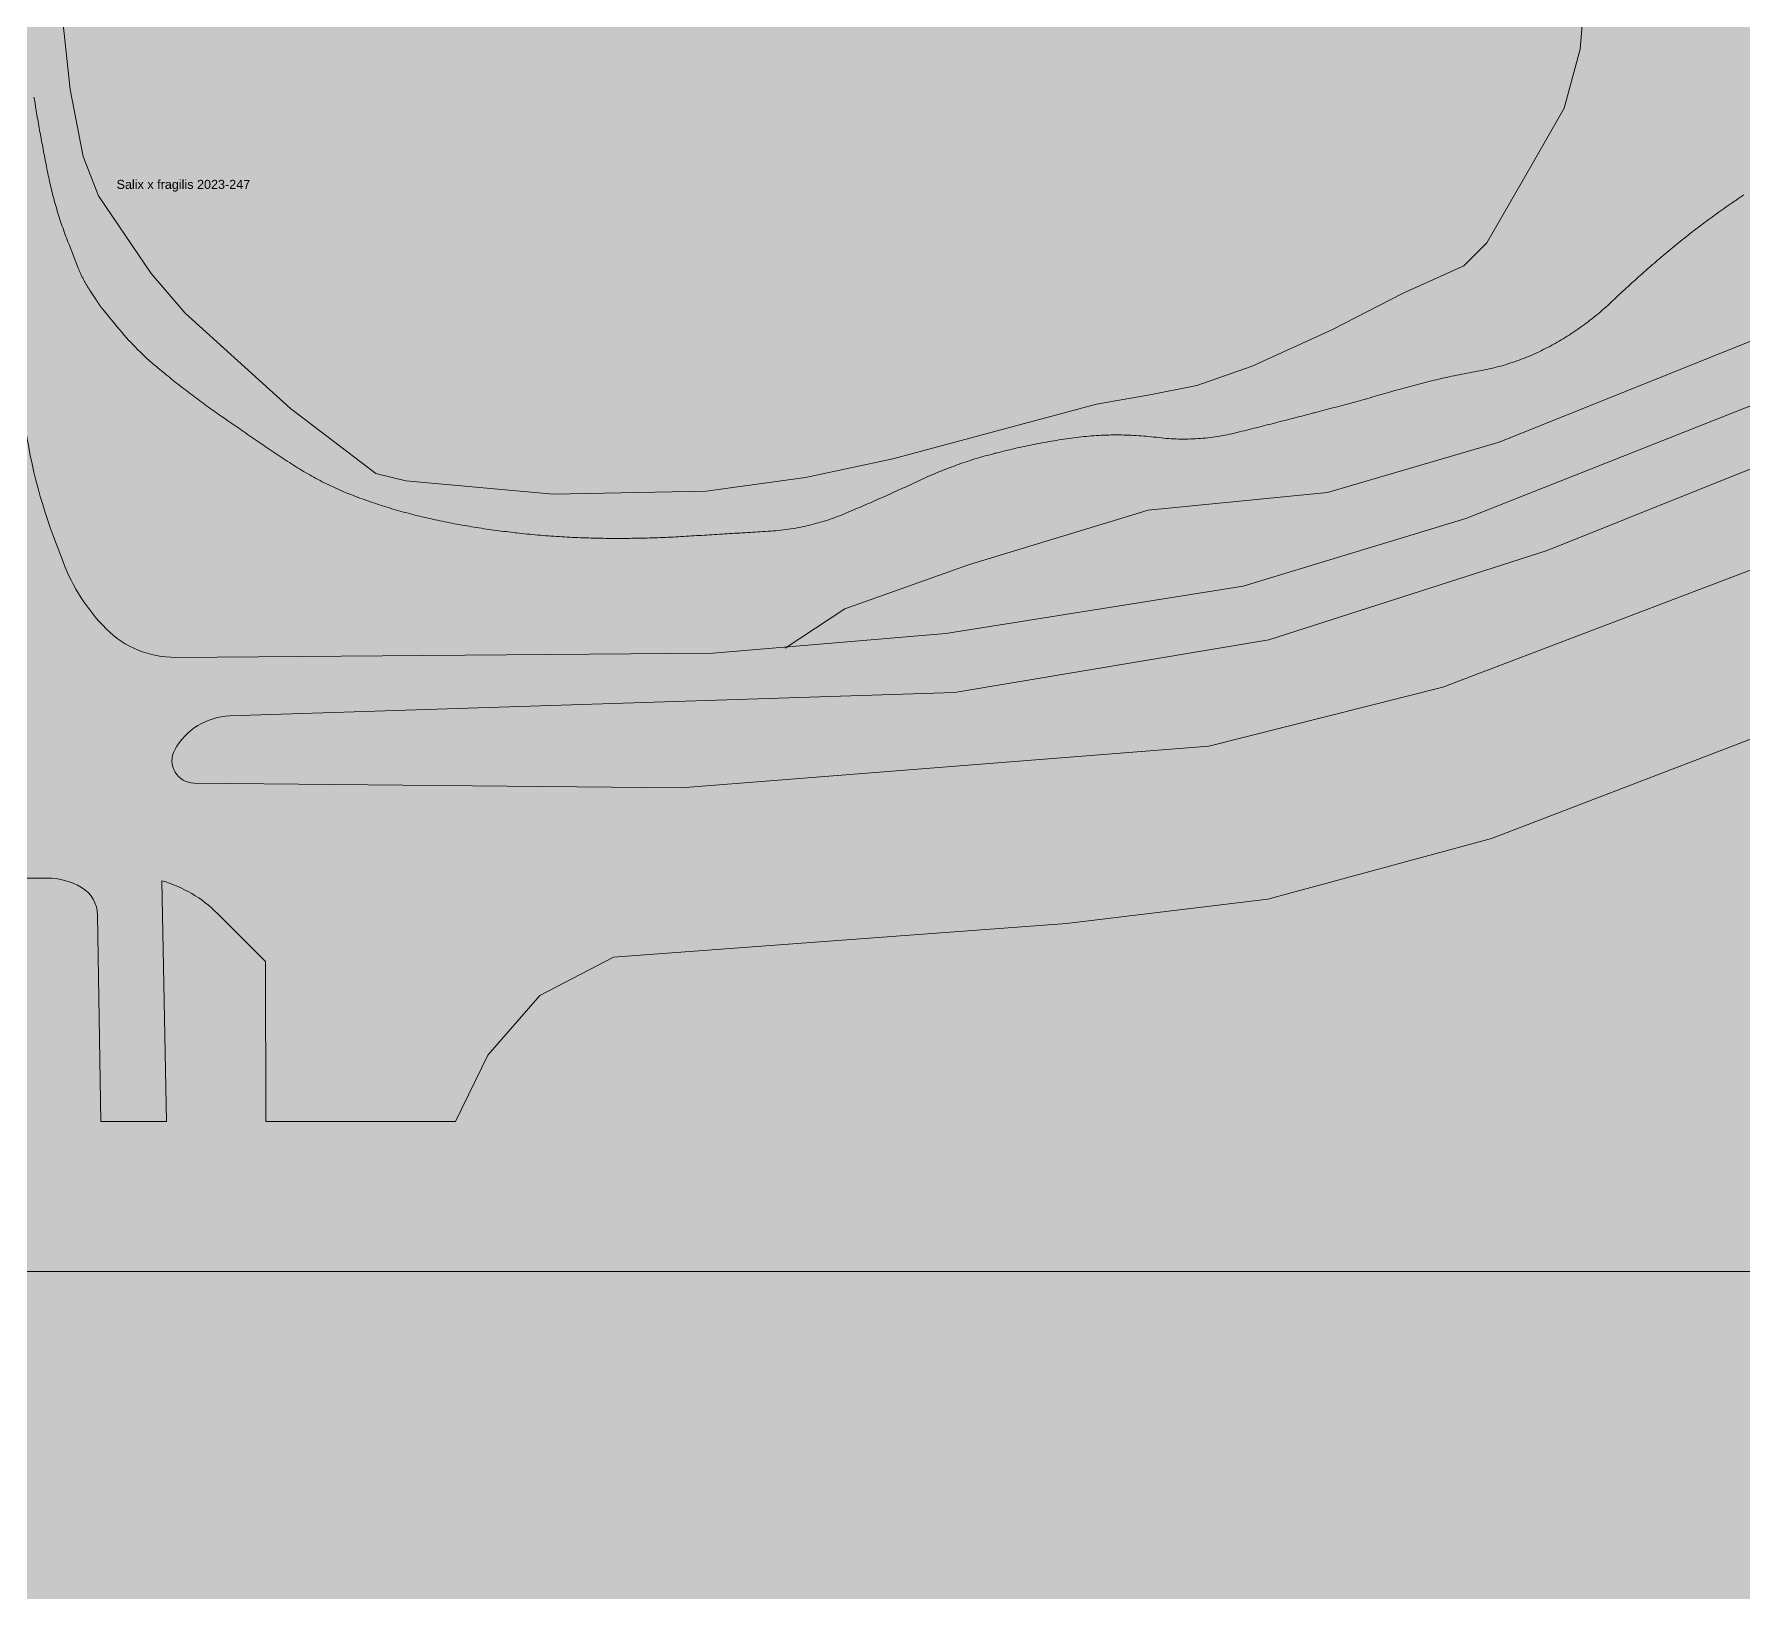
# Model space of a CAD drawing. Header units: metres. Extents: x 68582 to 69192, y 19191 to 19633.
# Drawn here: x 68706.6 to 68792.6, y 19191.4 to 19270.3 of the extents above; entities that cross this region are included whole.
import ezdxf

# ---------------------------------------------------------------- set-up
doc = ezdxf.new("R2010")
doc.units = ezdxf.units.M
doc.layers.get('0').update_dxf_attribs({"lineweight": 15})
for name, color, linetype, lineweight in [('hankintanumerot', 7, 'Continuous', 5), ('Kasvillisuus', 7, 'Continuous', 5), ('None', 7, 'Continuous', 5)]:
    doc.layers.add(name, color=color, linetype=linetype, lineweight=lineweight)
doc.styles.add('Helvetica', font='')
doc.styles.get('Helvetica').set_extended_font_data('Helvetica')

msp = doc.modelspace()

# ---------------------------------------------------------------- hatches: boundary and pattern name
at = {"true_color": 0xd1f0d1, "transparency": 33554687}
msp.add_hatch(color=254, dxfattribs=at).paths.add_polyline_path([(68588.122, 19191.443), (69192.296, 19191.443), (69192.296, 19628.232), (68588.122, 19628.232)], flags=0)
at = {"layer": 'None', "linetype": 'Continuous', "lineweight": 0, "true_color": 0xa6caf0, "transparency": 33554687}
msp.add_hatch(color=151, dxfattribs=at).paths.add_polyline_path([(68717.98, 19316.42), (68719.199, 19314.637), (68720, 19312.3), (68721.189, 19308.3), (68721.889, 19304.4), (68722.324, 19303.031), (68723.728, 19300.6), (68724.2, 19300.098), (68725.45, 19299.01), (68727, 19297.906), (68732.6, 19296.251), (68735.613, 19295.97), (68741.159, 19295.97), (68746.1, 19296.296), (68754.8, 19297.3), (68762.2, 19298.166), (68767.661, 19298.768), (68769.4, 19298.768), (68772.7, 19298.276), (68775.684, 19297.411), (68776.943, 19296.684), (68778.19, 19295.15), (68781.641, 19290.905), (68783.434, 19287.8), (68784.295, 19285.3), (68784.62, 19283.4), (68784.68, 19282.143), (68784.68, 19272.77), (68784.401, 19269.5), (68783.61, 19266.53), (68781.993, 19263.7), (68779.703, 19259.733), (68778.55, 19258.58), (68775.491, 19257.2), (68771.9, 19255.354), (68767.892, 19253.523), (68765.1, 19252.55), (68762.745, 19252.085), (68760.058, 19251.623), (68755.485, 19250.395), (68749.8, 19248.868), (68745.4, 19247.928), (68740.4, 19247.232), (68732.7, 19247.079), (68725.281, 19247.746), (68723.77, 19248.119), (68719.46, 19251.4), (68714.159, 19256.2), (68712.442, 19258.2), (68709.801, 19262.1), (68709.02, 19264.09), (68708.376, 19267.463), (68707.423, 19276.4), (68707.303, 19278.5), (68707.13, 19286), (68706.877, 19296.987), (68706.738, 19303), (68706.567, 19310.4), (68706.591, 19314.4), (68707.296, 19317.014), (68717.74, 19317.56)], flags=0)

# ---------------------------------------------------------------- linework, layer by layer
at = {"layer": 'Kasvillisuus'}
msp.add_lwpolyline([(68640.232, 19207.927), (69167.579, 19207.927), (69167.579, 19603.634), (68640.232, 19603.634)], close=True, dxfattribs=at)
at = {"layer": 'None', "color": 7, "linetype": 'Continuous', "lineweight": 5, "transparency": 33554687}
for p, q in [((68706.55, 19267.074), (68706.568, 19266.964)), ((68706.568, 19266.964), (68706.586, 19266.854)), ((68706.586, 19266.854), (68706.604, 19266.744)), ((68706.604, 19266.744), (68706.625, 19266.62)), ((68706.625, 19266.62), (68706.63, 19266.591)), ((68706.63, 19266.591), (68706.644, 19266.507)), ((68706.644, 19266.507), (68706.662, 19266.398)), ((68706.662, 19266.398), (68706.68, 19266.29)), ((68706.68, 19266.29), (68706.699, 19266.182)), ((68706.699, 19266.182), (68706.718, 19266.074)), ((68706.718, 19266.074), (68706.736, 19265.966)), ((68706.736, 19265.966), (68706.755, 19265.858)), ((68706.755, 19265.858), (68706.774, 19265.75)), ((68706.774, 19265.75), (68706.793, 19265.641)), ((68706.793, 19265.641), (68706.813, 19265.533)), ((68706.813, 19265.533), (68706.832, 19265.425)), ((68706.832, 19265.425), (68706.851, 19265.317)), ((68706.851, 19265.317), (68706.871, 19265.209)), ((68706.871, 19265.209), (68706.891, 19265.101)), ((68706.891, 19265.101), (68706.911, 19264.993)), ((68828.915, 19265.768), (68778.655, 19245.848)), ((68706.911, 19264.993), (68706.93, 19264.885)), ((68706.93, 19264.885), (68706.95, 19264.777)), ((68706.95, 19264.777), (68706.971, 19264.67)), ((68706.971, 19264.67), (68706.991, 19264.562)), ((68706.991, 19264.562), (68707.011, 19264.454)), ((68707.011, 19264.454), (68707.032, 19264.346)), ((68707.032, 19264.346), (68707.052, 19264.239)), ((68707.052, 19264.239), (68707.073, 19264.131)), ((68707.073, 19264.131), (68707.094, 19264.023)), ((68707.094, 19264.023), (68707.115, 19263.916)), ((68707.115, 19263.916), (68707.136, 19263.808)), ((68707.136, 19263.808), (68707.157, 19263.701)), ((68707.157, 19263.701), (68707.178, 19263.593)), ((68707.178, 19263.593), (68707.2, 19263.485)), ((68707.2, 19263.485), (68707.221, 19263.378)), ((68707.221, 19263.378), (68707.243, 19263.27)), ((68707.243, 19263.27), (68707.27, 19263.14)), ((68707.27, 19263.14), (68707.291, 19263.037)), ((68707.291, 19263.037), (68707.314, 19262.93)), ((68707.314, 19262.93), (68707.337, 19262.823)), ((68707.337, 19262.823), (68707.361, 19262.716)), ((68707.361, 19262.716), (68707.385, 19262.609)), ((68707.385, 19262.609), (68707.41, 19262.503)), ((68707.41, 19262.503), (68707.436, 19262.397)), ((68707.436, 19262.397), (68707.462, 19262.29)), ((68707.462, 19262.29), (68707.489, 19262.184)), ((68707.489, 19262.184), (68707.516, 19262.078)), ((68707.516, 19262.078), (68707.544, 19261.972)), ((68707.544, 19261.972), (68707.572, 19261.867)), ((68707.572, 19261.867), (68707.601, 19261.761)), ((68707.601, 19261.761), (68707.631, 19261.656)), ((68707.631, 19261.656), (68707.661, 19261.55)), ((68791.76, 19261.549), (68791.862, 19261.621)), ((68791.862, 19261.621), (68791.965, 19261.692)), ((68791.965, 19261.692), (68792.068, 19261.763)), ((68792.068, 19261.763), (68792.175, 19261.835)), ((68792.175, 19261.835), (68792.239, 19261.878)), ((68792.239, 19261.878), (68792.345, 19261.949)), ((68792.345, 19261.949), (68792.443, 19262.017)), ((68792.443, 19262.017), (68792.543, 19262.085)), ((68792.543, 19262.085), (68792.642, 19262.153)), ((68707.661, 19261.55), (68707.692, 19261.446)), ((68707.692, 19261.446), (68707.723, 19261.341)), ((68707.723, 19261.341), (68707.755, 19261.236)), ((68707.755, 19261.236), (68707.787, 19261.131)), ((68707.787, 19261.131), (68707.82, 19261.027)), ((68707.82, 19261.027), (68707.854, 19260.923)), ((68707.854, 19260.923), (68707.888, 19260.819)), ((68707.888, 19260.819), (68707.923, 19260.715)), ((68790.645, 19260.744), (68790.746, 19260.819)), ((68790.746, 19260.819), (68790.846, 19260.893)), ((68790.846, 19260.893), (68790.947, 19260.967)), ((68790.947, 19260.967), (68791.048, 19261.041)), ((68791.048, 19261.041), (68791.149, 19261.115)), ((68791.149, 19261.115), (68791.25, 19261.188)), ((68791.25, 19261.188), (68791.352, 19261.261)), ((68791.352, 19261.261), (68791.453, 19261.333)), ((68791.453, 19261.333), (68791.555, 19261.406)), ((68791.555, 19261.406), (68791.657, 19261.478)), ((68791.657, 19261.478), (68791.76, 19261.549)), ((68707.923, 19260.715), (68707.958, 19260.611)), ((68707.958, 19260.611), (68707.994, 19260.508)), ((68707.994, 19260.508), (68708.03, 19260.405)), ((68708.03, 19260.405), (68708.067, 19260.302)), ((68708.067, 19260.302), (68708.104, 19260.199)), ((68708.104, 19260.199), (68708.142, 19260.096)), ((68708.142, 19260.096), (68708.181, 19259.994)), ((68708.181, 19259.994), (68708.22, 19259.892)), ((68708.22, 19259.892), (68708.261, 19259.786)), ((68789.462, 19259.823), (68789.559, 19259.902)), ((68789.559, 19259.902), (68789.657, 19259.98)), ((68789.657, 19259.98), (68789.755, 19260.058)), ((68789.755, 19260.058), (68789.852, 19260.135)), ((68789.852, 19260.135), (68789.951, 19260.212)), ((68789.951, 19260.212), (68790.049, 19260.289)), ((68790.049, 19260.289), (68790.148, 19260.366)), ((68790.148, 19260.366), (68790.247, 19260.442)), ((68790.247, 19260.442), (68790.347, 19260.518)), ((68790.347, 19260.518), (68790.446, 19260.594)), ((68790.446, 19260.594), (68790.546, 19260.669)), ((68790.546, 19260.669), (68790.645, 19260.744)), ((68708.261, 19259.786), (68708.315, 19259.65)), ((68708.315, 19259.65), (68708.762, 19258.511)), ((68788.413, 19258.953), (68788.503, 19259.029)), ((68788.503, 19259.029), (68788.593, 19259.105)), ((68788.593, 19259.105), (68788.683, 19259.181)), ((68788.683, 19259.181), (68788.773, 19259.256)), ((68788.773, 19259.256), (68788.869, 19259.336)), ((68788.869, 19259.336), (68788.97, 19259.42)), ((68788.97, 19259.42), (68788.982, 19259.43)), ((68788.982, 19259.43), (68789.074, 19259.507)), ((68789.074, 19259.507), (68789.171, 19259.586)), ((68789.171, 19259.586), (68789.267, 19259.666)), ((68789.267, 19259.666), (68789.364, 19259.745)), ((68789.364, 19259.745), (68789.462, 19259.823)), ((68708.762, 19258.511), (68708.777, 19258.473)), ((68708.777, 19258.473), (68708.793, 19258.434)), ((68708.793, 19258.434), (68708.809, 19258.395)), ((68708.809, 19258.395), (68708.825, 19258.356)), ((68708.825, 19258.356), (68708.842, 19258.317)), ((68708.842, 19258.317), (68708.859, 19258.278)), ((68708.859, 19258.278), (68708.876, 19258.24)), ((68708.876, 19258.24), (68708.893, 19258.201)), ((68708.893, 19258.201), (68708.911, 19258.163)), ((68787.436, 19258.103), (68787.524, 19258.181)), ((68787.524, 19258.181), (68787.612, 19258.259)), ((68787.612, 19258.259), (68787.701, 19258.337)), ((68787.701, 19258.337), (68787.789, 19258.414)), ((68787.789, 19258.414), (68787.878, 19258.492)), ((68787.878, 19258.492), (68787.966, 19258.569)), ((68787.966, 19258.569), (68788.055, 19258.646)), ((68788.055, 19258.646), (68788.145, 19258.723)), ((68788.145, 19258.723), (68788.234, 19258.8)), ((68788.234, 19258.8), (68788.323, 19258.877)), ((68788.323, 19258.877), (68788.413, 19258.953)), ((68708.911, 19258.163), (68708.929, 19258.125)), ((68708.929, 19258.125), (68708.947, 19258.086)), ((68708.947, 19258.086), (68708.965, 19258.048)), ((68708.965, 19258.048), (68708.984, 19258.01)), ((68708.984, 19258.01), (68709.003, 19257.973)), ((68709.003, 19257.973), (68709.022, 19257.935)), ((68709.022, 19257.935), (68709.041, 19257.898)), ((68709.041, 19257.898), (68709.061, 19257.86)), ((68709.061, 19257.86), (68709.081, 19257.823)), ((68709.081, 19257.823), (68709.101, 19257.786)), ((68709.101, 19257.786), (68709.121, 19257.749)), ((68709.121, 19257.749), (68709.142, 19257.712)), ((68709.142, 19257.712), (68709.163, 19257.675)), ((68709.163, 19257.675), (68709.184, 19257.639)), ((68709.184, 19257.639), (68709.205, 19257.602)), ((68709.205, 19257.602), (68709.227, 19257.566)), ((68709.227, 19257.566), (68709.248, 19257.53)), ((68709.248, 19257.53), (68709.27, 19257.494)), ((68709.27, 19257.494), (68709.293, 19257.458)), ((68709.293, 19257.458), (68709.315, 19257.422)), ((68709.315, 19257.422), (68709.338, 19257.386)), ((68709.338, 19257.386), (68709.361, 19257.351)), ((68709.361, 19257.351), (68709.385, 19257.315)), ((68709.385, 19257.315), (68709.684, 19256.864)), ((68786.478, 19257.229), (68786.564, 19257.31)), ((68786.564, 19257.31), (68786.651, 19257.39)), ((68786.651, 19257.39), (68786.737, 19257.47)), ((68786.737, 19257.47), (68786.824, 19257.549)), ((68786.824, 19257.549), (68786.911, 19257.629)), ((68786.911, 19257.629), (68786.998, 19257.708)), ((68786.998, 19257.708), (68787.085, 19257.787)), ((68787.085, 19257.787), (68787.172, 19257.866)), ((68787.172, 19257.866), (68787.261, 19257.946)), ((68787.261, 19257.946), (68787.348, 19258.024)), ((68787.348, 19258.024), (68787.436, 19258.103)), ((68709.684, 19256.864), (68709.692, 19256.853)), ((68709.692, 19256.853), (68709.697, 19256.846)), ((68709.697, 19256.846), (68709.702, 19256.839)), ((68709.702, 19256.839), (68709.706, 19256.831)), ((68709.706, 19256.831), (68709.711, 19256.824)), ((68709.711, 19256.824), (68709.716, 19256.817)), ((68709.716, 19256.817), (68709.72, 19256.81)), ((68709.72, 19256.81), (68709.725, 19256.803)), ((68709.725, 19256.803), (68709.73, 19256.796)), ((68709.73, 19256.796), (68709.735, 19256.788)), ((68709.735, 19256.788), (68709.739, 19256.781)), ((68709.739, 19256.781), (68709.744, 19256.774)), ((68709.744, 19256.774), (68709.749, 19256.767)), ((68709.749, 19256.767), (68709.754, 19256.76)), ((68709.754, 19256.76), (68709.758, 19256.753)), ((68709.758, 19256.753), (68709.763, 19256.745)), ((68709.763, 19256.745), (68709.768, 19256.738)), ((68709.768, 19256.738), (68709.773, 19256.731)), ((68709.773, 19256.731), (68709.777, 19256.724)), ((68709.777, 19256.724), (68709.782, 19256.717)), ((68709.782, 19256.717), (68709.787, 19256.71)), ((68709.787, 19256.71), (68709.791, 19256.702)), ((68709.791, 19256.702), (68709.796, 19256.695)), ((68709.796, 19256.695), (68709.801, 19256.688)), ((68709.801, 19256.688), (68709.805, 19256.681)), ((68709.805, 19256.681), (68709.81, 19256.674)), ((68709.81, 19256.674), (68709.815, 19256.667)), ((68709.815, 19256.667), (68709.82, 19256.659)), ((68709.82, 19256.659), (68709.824, 19256.652)), ((68709.824, 19256.652), (68709.829, 19256.645)), ((68709.829, 19256.645), (68709.833, 19256.638)), ((68709.833, 19256.638), (68709.835, 19256.635)), ((68709.835, 19256.635), (68709.839, 19256.628)), ((68709.839, 19256.628), (68709.844, 19256.621)), ((68709.844, 19256.621), (68709.849, 19256.614)), ((68709.849, 19256.614), (68709.854, 19256.607)), ((68709.854, 19256.607), (68709.858, 19256.6)), ((68709.858, 19256.6), (68709.863, 19256.592)), ((68709.863, 19256.592), (68709.868, 19256.585)), ((68709.868, 19256.585), (68709.873, 19256.578)), ((68709.873, 19256.578), (68709.878, 19256.571)), ((68709.878, 19256.571), (68709.883, 19256.564)), ((68709.883, 19256.564), (68709.888, 19256.557)), ((68709.888, 19256.557), (68709.893, 19256.55)), ((68709.893, 19256.55), (68709.898, 19256.543)), ((68709.898, 19256.543), (68709.903, 19256.536)), ((68709.903, 19256.536), (68709.908, 19256.529)), ((68709.908, 19256.529), (68709.913, 19256.523)), ((68709.913, 19256.523), (68709.918, 19256.516)), ((68709.918, 19256.516), (68709.923, 19256.509)), ((68709.923, 19256.509), (68709.928, 19256.502)), ((68709.928, 19256.502), (68709.933, 19256.495)), ((68709.933, 19256.495), (68709.938, 19256.488)), ((68709.938, 19256.488), (68709.944, 19256.481)), ((68709.944, 19256.481), (68709.949, 19256.475)), ((68709.949, 19256.475), (68709.954, 19256.468)), ((68709.954, 19256.468), (68709.959, 19256.461)), ((68709.959, 19256.461), (68709.965, 19256.454)), ((68709.965, 19256.454), (68709.97, 19256.448)), ((68709.97, 19256.448), (68709.975, 19256.441)), ((68782.75, 19244.248), (68813.785, 19256.685)), ((68785.624, 19256.435), (68785.712, 19256.513)), ((68785.712, 19256.513), (68785.799, 19256.591)), ((68785.799, 19256.591), (68785.885, 19256.671)), ((68785.885, 19256.671), (68785.971, 19256.75)), ((68785.971, 19256.75), (68786.055, 19256.83)), ((68786.055, 19256.83), (68786.135, 19256.907)), ((68786.135, 19256.907), (68786.221, 19256.988)), ((68786.221, 19256.988), (68786.306, 19257.068)), ((68786.306, 19257.068), (68786.392, 19257.149)), ((68786.392, 19257.149), (68786.478, 19257.229)), ((68709.975, 19256.441), (68709.981, 19256.434)), ((68709.981, 19256.434), (68709.986, 19256.428)), ((68709.986, 19256.428), (68709.992, 19256.421)), ((68709.992, 19256.421), (68709.997, 19256.414)), ((68709.997, 19256.414), (68710.83, 19255.405)), ((68784.525, 19255.559), (68784.62, 19255.628)), ((68784.62, 19255.628), (68784.714, 19255.698)), ((68784.714, 19255.698), (68784.808, 19255.768)), ((68784.808, 19255.768), (68784.9, 19255.839)), ((68784.9, 19255.839), (68784.993, 19255.911)), ((68784.993, 19255.911), (68785.085, 19255.984)), ((68785.085, 19255.984), (68785.176, 19256.057)), ((68785.176, 19256.057), (68785.267, 19256.132)), ((68785.267, 19256.132), (68785.357, 19256.206)), ((68785.357, 19256.206), (68785.447, 19256.282)), ((68785.447, 19256.282), (68785.536, 19256.358)), ((68785.536, 19256.358), (68785.624, 19256.435)), ((68710.83, 19255.405), (68710.886, 19255.337)), ((68710.886, 19255.337), (68710.944, 19255.268)), ((68710.944, 19255.268), (68711.002, 19255.2)), ((68711.002, 19255.2), (68711.061, 19255.131)), ((68711.061, 19255.131), (68711.12, 19255.064)), ((68711.12, 19255.064), (68711.18, 19254.996)), ((68711.18, 19254.996), (68711.24, 19254.929)), ((68711.24, 19254.929), (68711.3, 19254.862)), ((68711.3, 19254.862), (68711.361, 19254.796)), ((68711.361, 19254.796), (68711.422, 19254.73)), ((68711.422, 19254.73), (68711.484, 19254.664)), ((68783.143, 19254.676), (68783.245, 19254.733)), ((68783.245, 19254.733), (68783.347, 19254.792)), ((68783.347, 19254.792), (68783.448, 19254.852)), ((68783.448, 19254.852), (68783.548, 19254.912)), ((68783.548, 19254.912), (68783.648, 19254.973)), ((68783.648, 19254.973), (68783.748, 19255.035)), ((68783.748, 19255.035), (68783.847, 19255.098)), ((68783.847, 19255.098), (68783.945, 19255.161)), ((68783.945, 19255.161), (68784.043, 19255.226)), ((68784.043, 19255.226), (68784.14, 19255.291)), ((68784.14, 19255.291), (68784.237, 19255.357)), ((68784.237, 19255.357), (68784.334, 19255.423)), ((68784.334, 19255.423), (68784.43, 19255.491)), ((68784.43, 19255.491), (68784.525, 19255.559)), ((68711.484, 19254.664), (68711.546, 19254.599)), ((68711.546, 19254.599), (68711.608, 19254.534)), ((68711.608, 19254.534), (68711.671, 19254.469)), ((68711.671, 19254.469), (68711.735, 19254.405)), ((68711.735, 19254.405), (68711.798, 19254.341)), ((68711.798, 19254.341), (68711.862, 19254.278)), ((68711.862, 19254.278), (68711.927, 19254.215)), ((68711.927, 19254.215), (68711.991, 19254.152)), ((68711.991, 19254.152), (68712.057, 19254.09)), ((68712.057, 19254.09), (68712.122, 19254.028)), ((68712.122, 19254.028), (68712.188, 19253.967)), ((68712.188, 19253.967), (68712.254, 19253.906)), ((68712.254, 19253.906), (68712.321, 19253.845)), ((68781.331, 19253.832), (68781.444, 19253.874)), ((68781.444, 19253.874), (68781.557, 19253.918)), ((68781.557, 19253.918), (68781.67, 19253.962)), ((68781.67, 19253.962), (68781.782, 19254.008)), ((68781.782, 19254.008), (68781.893, 19254.055)), ((68781.893, 19254.055), (68782.004, 19254.103)), ((68782.004, 19254.103), (68782.115, 19254.152)), ((68782.115, 19254.152), (68782.225, 19254.202)), ((68782.225, 19254.202), (68782.335, 19254.254)), ((68782.335, 19254.254), (68782.444, 19254.306)), ((68782.444, 19254.306), (68782.552, 19254.36)), ((68782.552, 19254.36), (68782.66, 19254.414)), ((68782.66, 19254.414), (68782.768, 19254.47)), ((68782.768, 19254.47), (68782.875, 19254.527)), ((68782.875, 19254.527), (68782.98, 19254.585)), ((68782.98, 19254.585), (68783.04, 19254.618)), ((68783.04, 19254.618), (68783.143, 19254.676)), ((68712.321, 19253.845), (68712.388, 19253.785)), ((68712.388, 19253.785), (68712.455, 19253.725)), ((68712.455, 19253.725), (68712.523, 19253.666)), ((68712.523, 19253.666), (68712.591, 19253.607)), ((68712.591, 19253.607), (68712.66, 19253.548)), ((68712.66, 19253.548), (68712.728, 19253.49)), ((68712.728, 19253.49), (68712.798, 19253.432)), ((68712.798, 19253.432), (68712.868, 19253.374)), ((68712.868, 19253.374), (68713.13, 19253.16)), ((68713.13, 19253.16), (68713.212, 19253.092)), ((68713.212, 19253.092), (68713.299, 19253.022)), ((68713.299, 19253.022), (68713.385, 19252.952)), ((68777.807, 19252.99), (68777.934, 19253.018)), ((68777.934, 19253.018), (68778.062, 19253.045)), ((68778.062, 19253.045), (68778.189, 19253.072)), ((68778.189, 19253.072), (68778.317, 19253.098)), ((68778.317, 19253.098), (68778.445, 19253.124)), ((68778.445, 19253.124), (68778.573, 19253.149)), ((68778.573, 19253.149), (68778.701, 19253.174)), ((68778.701, 19253.174), (68778.829, 19253.199)), ((68778.829, 19253.199), (68778.957, 19253.223)), ((68778.957, 19253.223), (68779.085, 19253.246)), ((68779.085, 19253.246), (68779.215, 19253.27)), ((68779.215, 19253.27), (68779.347, 19253.294)), ((68779.347, 19253.294), (68779.467, 19253.316)), ((68779.467, 19253.316), (68779.585, 19253.339)), ((68779.585, 19253.339), (68779.704, 19253.364)), ((68779.704, 19253.364), (68779.822, 19253.389)), ((68779.822, 19253.389), (68779.94, 19253.416)), ((68779.94, 19253.416), (68780.058, 19253.444)), ((68780.058, 19253.444), (68780.175, 19253.474)), ((68780.175, 19253.474), (68780.292, 19253.504)), ((68780.292, 19253.504), (68780.409, 19253.536)), ((68780.409, 19253.536), (68780.526, 19253.569)), ((68780.526, 19253.569), (68780.642, 19253.603)), ((68780.642, 19253.603), (68780.758, 19253.638)), ((68780.758, 19253.638), (68780.873, 19253.674)), ((68780.873, 19253.674), (68780.988, 19253.712)), ((68780.988, 19253.712), (68781.103, 19253.751)), ((68781.103, 19253.751), (68781.217, 19253.791)), ((68781.217, 19253.791), (68781.331, 19253.832)), ((68713.385, 19252.952), (68713.472, 19252.882)), ((68713.472, 19252.882), (68713.559, 19252.812)), ((68713.559, 19252.812), (68713.646, 19252.743)), ((68713.646, 19252.743), (68713.734, 19252.674)), ((68713.734, 19252.674), (68713.821, 19252.605)), ((68713.821, 19252.605), (68713.909, 19252.536)), ((68713.909, 19252.536), (68713.997, 19252.467)), ((68713.997, 19252.467), (68714.085, 19252.399)), ((68714.085, 19252.399), (68714.173, 19252.331)), ((68714.173, 19252.331), (68714.261, 19252.263)), ((68714.261, 19252.263), (68714.35, 19252.195)), ((68714.35, 19252.195), (68714.439, 19252.128)), ((68774.448, 19252.115), (68774.57, 19252.15)), ((68774.57, 19252.15), (68774.692, 19252.185)), ((68774.692, 19252.185), (68774.814, 19252.22)), ((68774.814, 19252.22), (68774.93, 19252.254)), ((68774.93, 19252.254), (68775.07, 19252.295)), ((68775.07, 19252.295), (68775.154, 19252.319)), ((68775.154, 19252.319), (68775.278, 19252.355)), ((68775.278, 19252.355), (68775.403, 19252.391)), ((68775.403, 19252.391), (68775.529, 19252.426)), ((68775.529, 19252.426), (68775.655, 19252.461)), ((68775.655, 19252.461), (68775.78, 19252.495)), ((68775.78, 19252.495), (68775.906, 19252.529)), ((68775.906, 19252.529), (68776.032, 19252.563)), ((68776.032, 19252.563), (68776.158, 19252.596)), ((68776.158, 19252.596), (68776.284, 19252.629)), ((68776.284, 19252.629), (68776.411, 19252.661)), ((68776.411, 19252.661), (68776.537, 19252.693)), ((68776.537, 19252.693), (68776.664, 19252.725)), ((68776.664, 19252.725), (68776.79, 19252.756)), ((68776.79, 19252.756), (68776.917, 19252.787)), ((68776.917, 19252.787), (68777.044, 19252.817)), ((68777.044, 19252.817), (68777.171, 19252.847)), ((68777.171, 19252.847), (68777.298, 19252.877)), ((68777.298, 19252.877), (68777.425, 19252.906)), ((68777.425, 19252.906), (68777.552, 19252.934)), ((68777.552, 19252.934), (68777.679, 19252.963)), ((68777.679, 19252.963), (68777.807, 19252.99)), ((68714.439, 19252.128), (68714.528, 19252.06)), ((68714.528, 19252.06), (68714.616, 19251.994)), ((68714.616, 19251.994), (68714.706, 19251.927)), ((68714.706, 19251.927), (68714.795, 19251.86)), ((68714.795, 19251.86), (68714.885, 19251.794)), ((68714.885, 19251.794), (68714.975, 19251.727)), ((68714.975, 19251.727), (68715.064, 19251.662)), ((68715.064, 19251.662), (68715.154, 19251.596)), ((68715.154, 19251.596), (68715.244, 19251.531)), ((68715.244, 19251.531), (68715.335, 19251.465)), ((68715.335, 19251.465), (68715.425, 19251.4)), ((68715.425, 19251.4), (68715.516, 19251.336)), ((68715.516, 19251.336), (68715.607, 19251.271)), ((68771.387, 19251.276), (68771.51, 19251.309)), ((68771.51, 19251.309), (68771.633, 19251.341)), ((68771.633, 19251.341), (68771.755, 19251.373)), ((68771.755, 19251.373), (68771.878, 19251.406)), ((68771.878, 19251.406), (68772.001, 19251.439)), ((68772.001, 19251.439), (68772.123, 19251.471)), ((68772.123, 19251.471), (68772.246, 19251.504)), ((68772.246, 19251.504), (68772.368, 19251.537)), ((68772.368, 19251.537), (68772.491, 19251.57)), ((68772.491, 19251.57), (68772.613, 19251.604)), ((68772.613, 19251.604), (68772.735, 19251.637)), ((68772.735, 19251.637), (68772.86, 19251.671)), ((68772.86, 19251.671), (68772.98, 19251.704)), ((68772.98, 19251.704), (68773.105, 19251.738)), ((68773.105, 19251.738), (68773.227, 19251.772)), ((68773.227, 19251.772), (68773.349, 19251.806)), ((68773.349, 19251.806), (68773.471, 19251.84)), ((68773.471, 19251.84), (68773.594, 19251.874)), ((68773.594, 19251.874), (68773.716, 19251.908)), ((68773.716, 19251.908), (68773.838, 19251.942)), ((68773.838, 19251.942), (68773.96, 19251.976)), ((68773.96, 19251.976), (68774.082, 19252.011)), ((68774.082, 19252.011), (68774.204, 19252.046)), ((68774.204, 19252.046), (68774.326, 19252.08)), ((68774.326, 19252.08), (68774.448, 19252.115)), ((68715.607, 19251.271), (68715.698, 19251.207)), ((68715.698, 19251.207), (68715.789, 19251.142)), ((68715.789, 19251.142), (68715.88, 19251.078)), ((68715.88, 19251.078), (68715.975, 19251.013)), ((68715.975, 19251.013), (68716.16, 19250.885)), ((68716.16, 19250.885), (68716.227, 19250.838)), ((68716.227, 19250.838), (68716.311, 19250.777)), ((68716.311, 19250.777), (68716.411, 19250.708)), ((68716.411, 19250.708), (68716.509, 19250.641)), ((68716.509, 19250.641), (68716.609, 19250.572)), ((68716.609, 19250.572), (68716.707, 19250.504)), ((68716.707, 19250.504), (68716.807, 19250.435)), ((68716.807, 19250.435), (68716.907, 19250.366)), ((68767.979, 19250.4), (68768.099, 19250.43)), ((68768.099, 19250.43), (68768.219, 19250.461)), ((68768.219, 19250.461), (68768.339, 19250.491)), ((68768.339, 19250.491), (68768.46, 19250.522)), ((68768.46, 19250.522), (68768.58, 19250.552)), ((68768.58, 19250.552), (68768.707, 19250.585)), ((68768.707, 19250.585), (68768.827, 19250.615)), ((68768.827, 19250.615), (68768.947, 19250.646)), ((68768.947, 19250.646), (68769.067, 19250.676)), ((68769.067, 19250.676), (68769.187, 19250.707)), ((68769.187, 19250.707), (68769.307, 19250.738)), ((68769.307, 19250.738), (68769.427, 19250.768)), ((68769.427, 19250.768), (68769.547, 19250.799)), ((68769.547, 19250.799), (68769.667, 19250.83)), ((68769.667, 19250.83), (68769.787, 19250.861)), ((68769.787, 19250.861), (68769.907, 19250.891)), ((68769.907, 19250.891), (68770.034, 19250.924)), ((68770.034, 19250.924), (68770.154, 19250.955)), ((68770.154, 19250.955), (68770.274, 19250.986)), ((68770.274, 19250.986), (68770.394, 19251.017)), ((68770.394, 19251.017), (68770.514, 19251.048)), ((68770.514, 19251.048), (68770.634, 19251.079)), ((68770.634, 19251.079), (68770.754, 19251.11)), ((68770.754, 19251.11), (68770.874, 19251.141)), ((68770.874, 19251.141), (68770.981, 19251.171)), ((68770.981, 19251.171), (68771.015, 19251.18)), ((68771.015, 19251.18), (68771.142, 19251.212)), ((68771.142, 19251.212), (68771.265, 19251.244)), ((68771.265, 19251.244), (68771.387, 19251.276)), ((68716.907, 19250.366), (68717.005, 19250.299)), ((68717.005, 19250.299), (68717.105, 19250.23)), ((68717.105, 19250.23), (68717.203, 19250.163)), ((68717.203, 19250.163), (68717.303, 19250.095)), ((68717.303, 19250.095), (68717.403, 19250.026)), ((68717.403, 19250.026), (68717.501, 19249.959)), ((68717.501, 19249.959), (68717.602, 19249.891)), ((68717.602, 19249.891), (68717.7, 19249.824)), ((68717.7, 19249.824), (68717.8, 19249.756)), ((68717.8, 19249.756), (68717.901, 19249.688)), ((68717.901, 19249.688), (68717.999, 19249.621)), ((68717.999, 19249.621), (68718.1, 19249.553)), ((68756.673, 19249.54), (68756.797, 19249.565)), ((68756.797, 19249.565), (68756.921, 19249.59)), ((68756.921, 19249.59), (68757.045, 19249.614)), ((68757.045, 19249.614), (68757.169, 19249.638)), ((68757.169, 19249.638), (68757.293, 19249.661)), ((68757.293, 19249.661), (68757.417, 19249.683)), ((68757.417, 19249.683), (68757.542, 19249.706)), ((68757.542, 19249.706), (68757.666, 19249.728)), ((68757.666, 19249.728), (68757.79, 19249.749)), ((68757.79, 19249.749), (68757.915, 19249.77)), ((68757.915, 19249.77), (68758.04, 19249.79)), ((68758.04, 19249.79), (68758.164, 19249.81)), ((68758.164, 19249.81), (68758.289, 19249.83)), ((68758.289, 19249.83), (68758.414, 19249.849)), ((68758.414, 19249.849), (68758.539, 19249.867)), ((68758.539, 19249.867), (68758.664, 19249.885)), ((68758.664, 19249.885), (68758.789, 19249.903)), ((68758.789, 19249.903), (68758.915, 19249.92)), ((68758.915, 19249.92), (68759.039, 19249.936)), ((68759.039, 19249.936), (68759.164, 19249.952)), ((68759.164, 19249.952), (68759.289, 19249.966)), ((68759.289, 19249.966), (68759.414, 19249.979)), ((68759.414, 19249.979), (68759.54, 19249.992)), ((68759.54, 19249.992), (68759.665, 19250.003)), ((68759.665, 19250.003), (68759.79, 19250.014)), ((68759.79, 19250.014), (68759.916, 19250.023)), ((68759.916, 19250.023), (68760.041, 19250.032)), ((68760.041, 19250.032), (68760.167, 19250.039)), ((68760.167, 19250.039), (68760.292, 19250.046)), ((68760.292, 19250.046), (68760.418, 19250.051)), ((68760.418, 19250.051), (68760.544, 19250.056)), ((68760.544, 19250.056), (68760.67, 19250.06)), ((68760.67, 19250.06), (68760.795, 19250.062)), ((68760.795, 19250.062), (68760.921, 19250.064)), ((68760.921, 19250.064), (68761.047, 19250.065)), ((68761.047, 19250.065), (68761.173, 19250.065)), ((68761.173, 19250.065), (68761.299, 19250.063)), ((68761.299, 19250.063), (68761.424, 19250.061)), ((68761.424, 19250.061), (68761.55, 19250.058)), ((68761.55, 19250.058), (68761.676, 19250.054)), ((68761.676, 19250.054), (68761.802, 19250.049)), ((68761.802, 19250.049), (68761.927, 19250.043)), ((68761.927, 19250.043), (68762.053, 19250.036)), ((68762.053, 19250.036), (68762.178, 19250.028)), ((68762.178, 19250.028), (68762.304, 19250.018)), ((68762.304, 19250.018), (68762.429, 19250.008)), ((68762.429, 19250.008), (68762.555, 19249.997)), ((68762.555, 19249.997), (68762.68, 19249.986)), ((68762.68, 19249.986), (68762.805, 19249.973)), ((68762.805, 19249.973), (68762.93, 19249.959)), ((68762.93, 19249.959), (68763.05, 19249.945)), ((68763.05, 19249.945), (68763.198, 19249.928)), ((68763.198, 19249.928), (68763.321, 19249.914)), ((68763.321, 19249.914), (68763.443, 19249.902)), ((68763.443, 19249.902), (68763.566, 19249.892)), ((68763.566, 19249.892), (68763.689, 19249.883)), ((68763.689, 19249.883), (68763.812, 19249.875)), ((68763.812, 19249.875), (68763.936, 19249.868)), ((68763.936, 19249.868), (68764.059, 19249.863)), ((68764.059, 19249.863), (68764.182, 19249.859)), ((68764.182, 19249.859), (68764.305, 19249.857)), ((68764.305, 19249.857), (68764.429, 19249.856)), ((68764.429, 19249.856), (68764.552, 19249.857)), ((68764.552, 19249.857), (68764.675, 19249.858)), ((68764.675, 19249.858), (68764.799, 19249.862)), ((68764.799, 19249.862), (68764.922, 19249.866)), ((68764.922, 19249.866), (68765.045, 19249.872)), ((68765.045, 19249.872), (68765.168, 19249.88)), ((68765.168, 19249.88), (68765.291, 19249.888)), ((68765.291, 19249.888), (68765.414, 19249.899)), ((68765.414, 19249.899), (68765.537, 19249.91)), ((68765.537, 19249.91), (68765.66, 19249.923)), ((68765.66, 19249.923), (68765.782, 19249.937)), ((68765.782, 19249.937), (68765.905, 19249.953)), ((68765.905, 19249.953), (68766.027, 19249.97)), ((68766.027, 19249.97), (68766.149, 19249.988)), ((68766.149, 19249.988), (68766.271, 19250.008)), ((68766.271, 19250.008), (68766.392, 19250.029)), ((68766.392, 19250.029), (68766.513, 19250.052)), ((68766.513, 19250.052), (68766.634, 19250.076)), ((68766.634, 19250.076), (68766.755, 19250.101)), ((68766.755, 19250.101), (68766.875, 19250.128)), ((68766.875, 19250.128), (68766.996, 19250.156)), ((68766.996, 19250.156), (68767.115, 19250.185)), ((68767.115, 19250.185), (68767.251, 19250.217)), ((68767.251, 19250.217), (68767.371, 19250.247)), ((68767.371, 19250.247), (68767.498, 19250.279)), ((68767.498, 19250.279), (68767.619, 19250.309)), ((68767.619, 19250.309), (68767.739, 19250.339)), ((68767.739, 19250.339), (68767.859, 19250.37)), ((68767.859, 19250.37), (68767.979, 19250.4)), ((68718.1, 19249.553), (68718.198, 19249.487)), ((68718.198, 19249.487), (68718.299, 19249.419)), ((68718.299, 19249.419), (68718.4, 19249.351)), ((68718.4, 19249.351), (68718.498, 19249.285)), ((68718.498, 19249.285), (68718.599, 19249.217)), ((68718.599, 19249.217), (68718.697, 19249.151)), ((68718.697, 19249.151), (68718.798, 19249.083)), ((68718.798, 19249.083), (68718.899, 19249.016)), ((68718.899, 19249.016), (68718.998, 19248.95)), ((68718.998, 19248.95), (68719.099, 19248.882)), ((68719.099, 19248.882), (68719.198, 19248.817)), ((68719.198, 19248.817), (68719.299, 19248.749)), ((68719.299, 19248.749), (68719.415, 19248.675)), ((68753.434, 19248.694), (68753.546, 19248.731)), ((68753.546, 19248.731), (68753.658, 19248.767)), ((68753.658, 19248.767), (68753.77, 19248.803)), ((68753.77, 19248.803), (68753.883, 19248.839)), ((68753.883, 19248.839), (68753.995, 19248.873)), ((68753.995, 19248.873), (68754.109, 19248.907)), ((68754.109, 19248.907), (68754.222, 19248.94)), ((68754.222, 19248.94), (68754.335, 19248.973)), ((68754.335, 19248.973), (68754.448, 19249.005)), ((68754.448, 19249.005), (68754.562, 19249.036)), ((68754.562, 19249.036), (68754.676, 19249.067)), ((68754.676, 19249.067), (68754.791, 19249.097)), ((68754.791, 19249.097), (68754.935, 19249.135)), ((68754.935, 19249.135), (68754.952, 19249.139)), ((68754.952, 19249.139), (68755.073, 19249.171)), ((68755.073, 19249.171), (68755.196, 19249.202)), ((68755.196, 19249.202), (68755.318, 19249.233)), ((68755.318, 19249.233), (68755.441, 19249.263)), ((68755.441, 19249.263), (68755.564, 19249.293)), ((68755.564, 19249.293), (68755.686, 19249.322)), ((68755.686, 19249.322), (68755.809, 19249.351)), ((68755.809, 19249.351), (68755.933, 19249.379)), ((68755.933, 19249.379), (68756.056, 19249.407)), ((68756.056, 19249.407), (68756.179, 19249.435)), ((68756.179, 19249.435), (68756.303, 19249.462)), ((68756.303, 19249.462), (68756.426, 19249.488)), ((68756.426, 19249.488), (68756.549, 19249.514)), ((68756.549, 19249.514), (68756.673, 19249.54)), ((68719.415, 19248.675), (68719.514, 19248.61)), ((68719.514, 19248.61), (68719.614, 19248.545)), ((68719.614, 19248.545), (68719.715, 19248.48)), ((68719.715, 19248.48), (68719.817, 19248.416)), ((68719.817, 19248.416), (68719.919, 19248.353)), ((68719.919, 19248.353), (68720.021, 19248.291)), ((68720.021, 19248.291), (68720.124, 19248.229)), ((68720.124, 19248.229), (68720.227, 19248.168)), ((68720.227, 19248.168), (68720.331, 19248.108)), ((68720.331, 19248.108), (68720.435, 19248.049)), ((68720.435, 19248.049), (68720.54, 19247.99)), ((68720.54, 19247.99), (68720.645, 19247.933)), ((68720.645, 19247.933), (68720.75, 19247.876)), ((68720.75, 19247.876), (68720.856, 19247.819)), ((68751.245, 19247.82), (68751.351, 19247.869)), ((68751.351, 19247.869), (68751.458, 19247.918)), ((68751.458, 19247.918), (68751.566, 19247.966)), ((68751.566, 19247.966), (68751.673, 19248.014)), ((68751.673, 19248.014), (68751.782, 19248.061)), ((68751.782, 19248.061), (68751.89, 19248.108)), ((68751.89, 19248.108), (68751.999, 19248.154)), ((68751.999, 19248.154), (68752.108, 19248.199)), ((68752.108, 19248.199), (68752.217, 19248.244)), ((68752.217, 19248.244), (68752.326, 19248.288)), ((68752.326, 19248.288), (68752.436, 19248.331)), ((68752.436, 19248.331), (68752.546, 19248.374)), ((68752.546, 19248.374), (68752.656, 19248.416)), ((68752.656, 19248.416), (68752.767, 19248.458)), ((68752.767, 19248.458), (68752.877, 19248.499)), ((68752.877, 19248.499), (68752.988, 19248.539)), ((68752.988, 19248.539), (68753.099, 19248.579)), ((68753.099, 19248.579), (68753.211, 19248.618)), ((68753.211, 19248.618), (68753.322, 19248.656)), ((68753.322, 19248.656), (68753.434, 19248.694)), ((68720.856, 19247.819), (68720.962, 19247.764)), ((68720.962, 19247.764), (68721.069, 19247.709)), ((68721.069, 19247.709), (68721.176, 19247.655)), ((68721.176, 19247.655), (68721.283, 19247.601)), ((68721.283, 19247.601), (68721.391, 19247.549)), ((68721.391, 19247.549), (68721.499, 19247.497)), ((68721.499, 19247.497), (68721.608, 19247.446)), ((68721.608, 19247.446), (68721.717, 19247.396)), ((68721.717, 19247.396), (68721.826, 19247.347)), ((68721.826, 19247.347), (68721.935, 19247.298)), ((68721.935, 19247.298), (68722.045, 19247.25)), ((68722.045, 19247.25), (68722.156, 19247.203)), ((68722.156, 19247.203), (68722.266, 19247.157)), ((68722.266, 19247.157), (68722.377, 19247.112)), ((68722.377, 19247.112), (68722.488, 19247.067)), ((68722.488, 19247.067), (68722.6, 19247.023)), ((68722.6, 19247.023), (68722.712, 19246.98)), ((68749.314, 19246.939), (68749.422, 19246.987)), ((68749.422, 19246.987), (68749.53, 19247.035)), ((68749.53, 19247.035), (68749.638, 19247.084)), ((68749.638, 19247.084), (68749.746, 19247.132)), ((68749.746, 19247.132), (68749.854, 19247.181)), ((68749.854, 19247.181), (68749.962, 19247.229)), ((68749.962, 19247.229), (68750.07, 19247.278)), ((68750.07, 19247.278), (68750.177, 19247.327)), ((68750.177, 19247.327), (68750.285, 19247.376)), ((68750.285, 19247.376), (68750.393, 19247.425)), ((68750.393, 19247.425), (68750.5, 19247.474)), ((68750.5, 19247.474), (68750.608, 19247.524)), ((68750.608, 19247.524), (68750.716, 19247.573)), ((68750.716, 19247.573), (68750.821, 19247.622)), ((68750.821, 19247.622), (68750.929, 19247.672)), ((68750.929, 19247.672), (68751.036, 19247.722)), ((68751.036, 19247.722), (68751.144, 19247.771)), ((68751.144, 19247.771), (68751.245, 19247.82)), ((68722.712, 19246.98), (68722.825, 19246.937)), ((68722.825, 19246.937), (68722.845, 19246.93)), ((68722.845, 19246.93), (68722.957, 19246.888)), ((68722.957, 19246.888), (68723.071, 19246.846)), ((68723.071, 19246.846), (68723.186, 19246.805)), ((68723.186, 19246.805), (68723.3, 19246.765)), ((68723.3, 19246.765), (68723.415, 19246.724)), ((68723.415, 19246.724), (68723.53, 19246.685)), ((68723.53, 19246.685), (68723.645, 19246.645)), ((68723.645, 19246.645), (68723.76, 19246.607)), ((68723.76, 19246.607), (68723.875, 19246.569)), ((68723.875, 19246.569), (68723.991, 19246.531)), ((68723.991, 19246.531), (68724.107, 19246.494)), ((68724.107, 19246.494), (68724.222, 19246.457)), ((68724.222, 19246.457), (68724.338, 19246.421)), ((68724.338, 19246.421), (68724.455, 19246.385)), ((68724.455, 19246.385), (68724.571, 19246.35)), ((68724.571, 19246.35), (68724.688, 19246.316)), ((68724.688, 19246.316), (68724.804, 19246.282)), ((68724.804, 19246.282), (68724.921, 19246.248)), ((68724.921, 19246.248), (68725.038, 19246.215)), ((68725.038, 19246.215), (68725.155, 19246.182)), ((68725.155, 19246.182), (68725.272, 19246.15)), ((68725.272, 19246.15), (68725.39, 19246.119)), ((68747.356, 19246.09), (68747.472, 19246.14)), ((68747.472, 19246.14), (68747.555, 19246.175)), ((68747.555, 19246.175), (68747.79, 19246.276)), ((68747.79, 19246.276), (68747.905, 19246.324)), ((68747.905, 19246.324), (68748.014, 19246.37)), ((68748.014, 19246.37), (68748.122, 19246.417)), ((68748.122, 19246.417), (68748.231, 19246.464)), ((68748.231, 19246.464), (68748.34, 19246.511)), ((68748.34, 19246.511), (68748.448, 19246.558)), ((68748.448, 19246.558), (68748.557, 19246.606)), ((68748.557, 19246.606), (68748.664, 19246.652)), ((68748.664, 19246.652), (68748.772, 19246.7)), ((68748.772, 19246.7), (68748.881, 19246.747)), ((68748.881, 19246.747), (68748.989, 19246.795)), ((68748.989, 19246.795), (68749.097, 19246.843)), ((68749.097, 19246.843), (68749.205, 19246.891)), ((68749.205, 19246.891), (68749.314, 19246.939)), ((68779.935, 19229.738), (68823.435, 19246.448)), ((68725.39, 19246.119), (68725.508, 19246.088)), ((68725.508, 19246.088), (68725.625, 19246.057)), ((68725.625, 19246.057), (68725.743, 19246.027)), ((68725.743, 19246.027), (68725.861, 19245.998)), ((68725.861, 19245.998), (68725.979, 19245.969)), ((68725.979, 19245.969), (68726.097, 19245.94)), ((68726.097, 19245.94), (68726.215, 19245.912)), ((68726.215, 19245.912), (68726.334, 19245.885)), ((68726.334, 19245.885), (68726.452, 19245.858)), ((68726.452, 19245.858), (68726.572, 19245.832)), ((68726.572, 19245.832), (68726.625, 19245.82)), ((68726.625, 19245.82), (68726.746, 19245.793)), ((68726.746, 19245.793), (68726.868, 19245.767)), ((68726.868, 19245.767), (68726.99, 19245.741)), ((68726.99, 19245.741), (68727.112, 19245.716)), ((68727.112, 19245.716), (68727.235, 19245.691)), ((68727.235, 19245.691), (68727.357, 19245.666)), ((68727.357, 19245.666), (68727.48, 19245.642)), ((68727.48, 19245.642), (68727.603, 19245.618)), ((68727.603, 19245.618), (68727.725, 19245.595)), ((68727.725, 19245.595), (68727.849, 19245.571)), ((68727.849, 19245.571), (68727.971, 19245.549)), ((68727.971, 19245.549), (68728.094, 19245.526)), ((68728.094, 19245.526), (68728.217, 19245.505)), ((68728.217, 19245.505), (68728.341, 19245.483)), ((68728.341, 19245.483), (68728.464, 19245.462)), ((68728.464, 19245.462), (68728.587, 19245.441)), ((68728.587, 19245.441), (68728.71, 19245.421)), ((68728.71, 19245.421), (68728.834, 19245.401)), ((68728.834, 19245.401), (68728.958, 19245.381)), ((68728.958, 19245.381), (68729.081, 19245.362)), ((68729.081, 19245.362), (68729.204, 19245.344)), ((68729.204, 19245.344), (68729.328, 19245.325)), ((68729.328, 19245.325), (68729.452, 19245.307)), ((68729.452, 19245.307), (68729.576, 19245.29)), ((68729.576, 19245.29), (68729.7, 19245.273)), ((68729.7, 19245.273), (68729.823, 19245.256)), ((68744.033, 19245.251), (68744.159, 19245.264)), ((68744.159, 19245.264), (68744.286, 19245.279)), ((68744.286, 19245.279), (68744.412, 19245.296)), ((68744.412, 19245.296), (68744.538, 19245.313)), ((68744.538, 19245.313), (68744.664, 19245.332)), ((68744.664, 19245.332), (68744.79, 19245.353)), ((68744.79, 19245.353), (68744.916, 19245.374)), ((68744.916, 19245.374), (68745.041, 19245.398)), ((68745.041, 19245.398), (68745.166, 19245.422)), ((68745.166, 19245.422), (68745.291, 19245.448)), ((68745.291, 19245.448), (68745.415, 19245.475)), ((68745.415, 19245.475), (68745.539, 19245.504)), ((68745.539, 19245.504), (68745.663, 19245.534)), ((68745.663, 19245.534), (68745.787, 19245.565)), ((68745.787, 19245.565), (68745.91, 19245.597)), ((68745.91, 19245.597), (68746.033, 19245.631)), ((68746.033, 19245.631), (68746.155, 19245.666)), ((68746.155, 19245.666), (68746.277, 19245.703)), ((68746.277, 19245.703), (68746.399, 19245.741)), ((68746.399, 19245.741), (68746.52, 19245.78)), ((68746.52, 19245.78), (68746.641, 19245.82)), ((68746.641, 19245.82), (68746.761, 19245.862)), ((68746.761, 19245.862), (68746.881, 19245.905)), ((68746.881, 19245.905), (68747, 19245.949)), ((68747, 19245.949), (68747.119, 19245.995)), ((68747.119, 19245.995), (68747.238, 19246.042)), ((68747.238, 19246.042), (68747.356, 19246.09)), ((68778.655, 19245.848), (68767.435, 19242.448)), ((68708.015, 19243.668), (68707.535, 19244.948)), ((68729.823, 19245.256), (68729.947, 19245.24)), ((68729.947, 19245.24), (68730.072, 19245.224)), ((68730.072, 19245.224), (68730.196, 19245.209)), ((68730.196, 19245.209), (68730.32, 19245.193)), ((68730.32, 19245.193), (68730.444, 19245.179)), ((68730.444, 19245.179), (68730.569, 19245.164)), ((68730.569, 19245.164), (68730.785, 19245.14)), ((68730.785, 19245.14), (68730.848, 19245.133)), ((68730.848, 19245.133), (68730.981, 19245.118)), ((68730.981, 19245.118), (68731.115, 19245.103)), ((68731.115, 19245.103), (68731.249, 19245.089)), ((68731.249, 19245.089), (68731.383, 19245.075)), ((68731.383, 19245.075), (68731.517, 19245.062)), ((68731.517, 19245.062), (68731.651, 19245.049)), ((68731.651, 19245.049), (68731.785, 19245.037)), ((68731.785, 19245.037), (68731.919, 19245.025)), ((68731.919, 19245.025), (68732.053, 19245.013)), ((68732.053, 19245.013), (68732.187, 19245.002)), ((68732.187, 19245.002), (68732.321, 19244.991)), ((68732.321, 19244.991), (68732.456, 19244.981)), ((68732.456, 19244.981), (68732.59, 19244.971)), ((68732.59, 19244.971), (68732.724, 19244.961)), ((68732.724, 19244.961), (68732.858, 19244.952)), ((68732.858, 19244.952), (68732.993, 19244.943)), ((68732.993, 19244.943), (68733.127, 19244.935)), ((68733.127, 19244.935), (68733.261, 19244.927)), ((68733.261, 19244.927), (68733.396, 19244.919)), ((68733.396, 19244.919), (68733.531, 19244.912)), ((68733.531, 19244.912), (68733.665, 19244.906)), ((68733.665, 19244.906), (68733.799, 19244.899)), ((68733.799, 19244.899), (68733.934, 19244.894)), ((68733.934, 19244.894), (68734.069, 19244.888)), ((68734.069, 19244.888), (68734.203, 19244.883)), ((68734.203, 19244.883), (68734.337, 19244.879)), ((68734.337, 19244.879), (68734.472, 19244.874)), ((68734.472, 19244.874), (68734.607, 19244.871)), ((68734.607, 19244.871), (68734.741, 19244.867)), ((68734.741, 19244.867), (68734.876, 19244.864)), ((68734.876, 19244.864), (68735.01, 19244.862)), ((68735.01, 19244.862), (68735.145, 19244.86)), ((68735.145, 19244.86), (68735.211, 19244.859)), ((68735.211, 19244.859), (68735.342, 19244.857)), ((68735.342, 19244.857), (68735.472, 19244.856)), ((68735.472, 19244.856), (68735.603, 19244.855)), ((68735.603, 19244.855), (68735.733, 19244.854)), ((68735.733, 19244.854), (68735.864, 19244.854)), ((68735.864, 19244.854), (68735.994, 19244.854)), ((68735.994, 19244.854), (68736.125, 19244.854)), ((68736.125, 19244.854), (68736.255, 19244.854)), ((68736.255, 19244.854), (68736.386, 19244.855)), ((68736.386, 19244.855), (68736.516, 19244.856)), ((68736.516, 19244.856), (68736.646, 19244.858)), ((68736.646, 19244.858), (68736.777, 19244.86)), ((68736.777, 19244.86), (68736.907, 19244.862)), ((68736.907, 19244.862), (68737.038, 19244.864)), ((68737.038, 19244.864), (68737.168, 19244.867)), ((68737.168, 19244.867), (68737.299, 19244.87)), ((68737.299, 19244.87), (68737.43, 19244.873)), ((68737.43, 19244.873), (68737.56, 19244.877)), ((68737.56, 19244.877), (68737.691, 19244.881)), ((68737.691, 19244.881), (68737.821, 19244.885)), ((68737.821, 19244.885), (68737.952, 19244.889)), ((68737.952, 19244.889), (68738.082, 19244.894)), ((68738.082, 19244.894), (68738.212, 19244.899)), ((68738.212, 19244.899), (68738.343, 19244.905)), ((68738.343, 19244.905), (68738.473, 19244.911)), ((68738.473, 19244.911), (68738.603, 19244.917)), ((68738.603, 19244.917), (68738.734, 19244.923)), ((68738.734, 19244.923), (68738.864, 19244.93)), ((68738.864, 19244.93), (68738.994, 19244.937)), ((68738.994, 19244.937), (68739.125, 19244.944)), ((68739.125, 19244.944), (68739.255, 19244.952)), ((68739.255, 19244.952), (68739.385, 19244.96)), ((68739.385, 19244.96), (68739.415, 19244.962)), ((68739.415, 19244.962), (68739.525, 19244.969)), ((68739.525, 19244.969), (68739.652, 19244.977)), ((68739.652, 19244.977), (68739.78, 19244.985)), ((68739.78, 19244.985), (68739.907, 19244.993)), ((68739.907, 19244.993), (68740.034, 19245.001)), ((68740.034, 19245.001), (68740.161, 19245.008)), ((68740.161, 19245.008), (68740.305, 19245.017)), ((68740.305, 19245.017), (68740.432, 19245.025)), ((68740.432, 19245.025), (68740.559, 19245.033)), ((68740.559, 19245.033), (68740.686, 19245.041)), ((68740.686, 19245.041), (68740.814, 19245.048)), ((68740.814, 19245.048), (68740.941, 19245.056)), ((68740.941, 19245.056), (68741.068, 19245.064)), ((68741.068, 19245.064), (68741.195, 19245.072)), ((68741.195, 19245.072), (68741.323, 19245.079)), ((68741.323, 19245.079), (68741.45, 19245.087)), ((68741.45, 19245.087), (68741.577, 19245.095)), ((68741.577, 19245.095), (68741.704, 19245.102)), ((68741.704, 19245.102), (68741.832, 19245.11)), ((68741.832, 19245.11), (68741.959, 19245.118)), ((68741.959, 19245.118), (68742.086, 19245.125)), ((68742.086, 19245.125), (68742.214, 19245.133)), ((68742.214, 19245.133), (68742.357, 19245.141)), ((68742.357, 19245.141), (68742.484, 19245.149)), ((68742.484, 19245.149), (68742.611, 19245.156)), ((68742.611, 19245.156), (68742.739, 19245.164)), ((68742.739, 19245.164), (68742.866, 19245.172)), ((68742.866, 19245.172), (68742.993, 19245.179)), ((68742.993, 19245.179), (68743.12, 19245.187)), ((68743.12, 19245.187), (68743.248, 19245.194)), ((68743.248, 19245.194), (68743.375, 19245.201)), ((68743.375, 19245.201), (68743.525, 19245.21)), ((68743.525, 19245.21), (68743.652, 19245.218)), ((68743.652, 19245.218), (68743.779, 19245.228)), ((68743.779, 19245.228), (68743.906, 19245.238)), ((68743.906, 19245.238), (68744.033, 19245.251)), ((68796.105, 19244.441), (68777.485, 19237.358)), ((68768.735, 19239.748), (68782.75, 19244.248)), ((68767.435, 19242.448), (68752.465, 19240.068)), ((68752.465, 19240.068), (68740.745, 19239.068)), ((68752.895, 19237.098), (68768.735, 19239.748)), ((68740.745, 19239.068), (68713.686, 19238.863)), ((68716.413, 19235.909), (68752.895, 19237.098)), ((68777.485, 19237.358), (68765.705, 19234.385)), ((68765.705, 19234.385), (68739.135, 19232.298)), ((68739.135, 19232.298), (68714.614, 19232.53)), ((68768.685, 19226.678), (68779.935, 19229.738)), ((68696.735, 19227.748), (68707.207, 19227.748)), ((68713.216, 19215.484), (68712.985, 19227.608)), ((68758.545, 19225.458), (68768.685, 19226.678)), ((68709.75, 19225.88), (68709.923, 19215.484)), ((68715.796, 19225.957), (68718.205, 19223.548)), ((68735.735, 19223.768), (68758.545, 19225.458)), ((68732.015, 19221.828), (68735.735, 19223.768)), ((68718.205, 19223.548), (68718.227, 19215.484)), ((68729.405, 19218.828), (68732.015, 19221.828)), ((68727.778, 19215.484), (68729.405, 19218.828)), ((68709.923, 19215.484), (68713.216, 19215.484)), ((68718.227, 19215.484), (68727.778, 19215.484))]:
    msp.add_line(p, q, dxfattribs=at)
for points in [[(68784.68, 19272.77), (68784.401, 19269.5), (68783.61, 19266.53), (68781.993, 19263.7), (68779.703, 19259.733), (68778.55, 19258.58), (68775.491, 19257.2), (68771.9, 19255.354), (68767.892, 19253.523), (68765.1, 19252.55), (68762.745, 19252.085), (68760.058, 19251.623), (68755.485, 19250.395), (68749.8, 19248.868), (68745.4, 19247.928), (68740.4, 19247.232), (68732.7, 19247.079), (68725.281, 19247.746), (68723.77, 19248.119), (68719.46, 19251.4), (68714.159, 19256.2), (68712.442, 19258.2), (68709.801, 19262.1), (68709.02, 19264.09), (68708.376, 19267.463), (68707.423, 19276.4)], [(68792.943, 19254.779), (68780.333, 19249.7), (68771.686, 19247.171), (68762.659, 19246.278), (68753.607, 19243.529), (68747.387, 19241.299), (68744.37, 19239.32)]]:
    msp.add_lwpolyline(points, dxfattribs=at)
at = {"layer": 'None', "color": 7, "linetype": 'Continuous', "lineweight": 5, "transparency": 33554687, "extrusion": (0, 0, -1)}
for centre, radius, start, end in [((-68732.621, 19254.355), 26.792, 339.44395, 353.98284), ((-68716.879, 19246.992), 9.467, 315, 339.44395), ((-68713.649, 19243.761), 4.898, 269.56699, 315), ((-68716.521, 19232.624), 3.287, 28.61046, 88.13362), ((-68714.625, 19233.658), 1.128, 270.54256, 28.61046), ((-68707.207, 19224.337), 3.411, 90, 120.43424), ((-68708.098, 19225.853), 1.653, 120.43424, 179.04883), ((-68711.216, 19221.377), 6.477, 105.85193, 135)]:
    msp.add_arc(centre, radius, start, end, dxfattribs=at)

# ---------------------------------------------------------------- texts
at = {"layer": 'hankintanumerot', "color": 7, "transparency": 33554687, "insert": (68710.707, 19262.912), "char_height": 0.4539, "width": 14.24358, "attachment_point": 1, "style": 'Helvetica'}
msp.add_mtext('Salix x fragilis 2023-247', dxfattribs=at)

doc.saveas('drawing.dxf')
